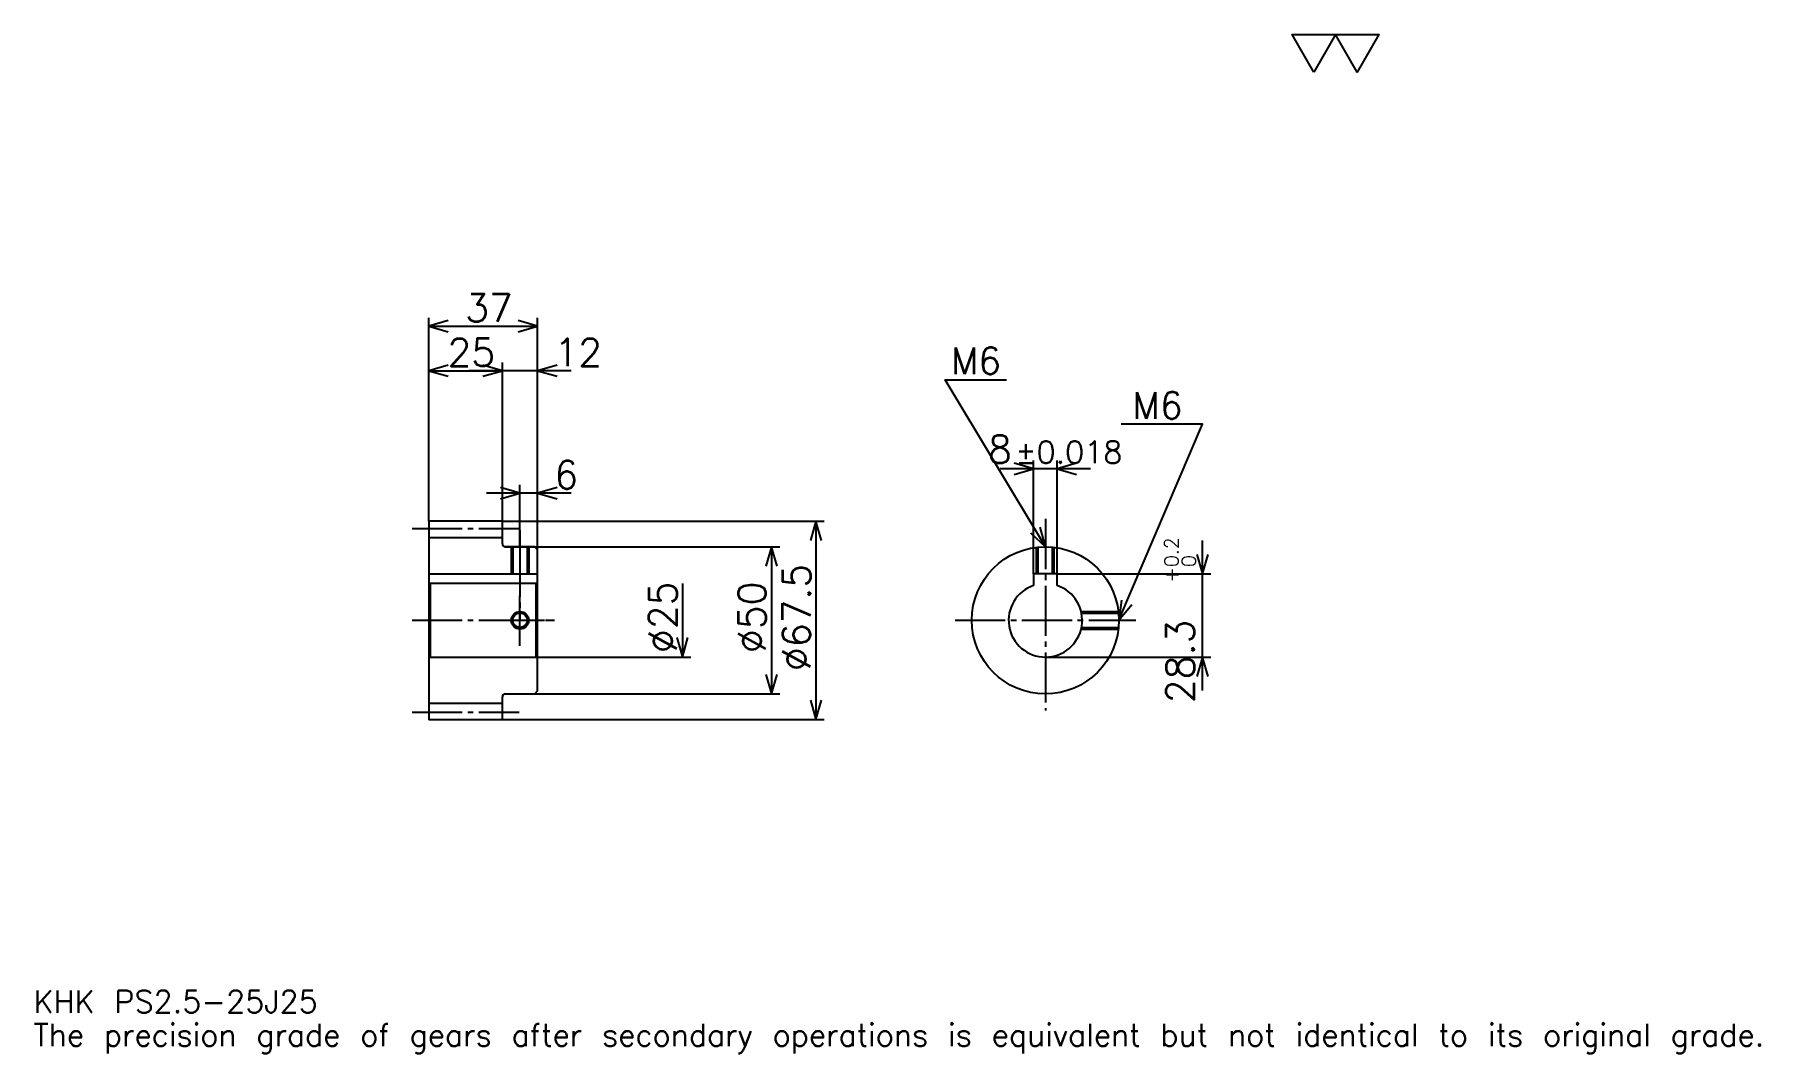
# Model space of a CAD drawing. Extents: x 19 to 606, y 7 to 353.
import ezdxf

# ---------------------------------------------------------------- set-up
doc = ezdxf.new("R2010")
doc.units = 0
doc.linetypes.add('DASHDOT', pattern=[22.695651, 17.021739, -1.891304, 1.891304, -1.891304])
doc.layers.get('0').update_dxf_attribs({"linetype": 'CONTINUOUS'})
doc.layers.add('DASHDOT', color=6, linetype='DASHDOT')
doc.styles.add('KANJI', font='TXT', dxfattribs={"bigfont": 'BIGFONT'})

msp = doc.modelspace()

# ---------------------------------------------------------------- linework, layer by layer
at = {"color": 5}
for p, q in [((153.195663, 187.891312), (153.195663, 256.92392)), ((153.195663, 254.086975), (190.195663, 254.086975)), ((190.195663, 187.891312), (190.195663, 256.92392)), ((178.195663, 187.891312), (178.195663, 241.793488)), ((153.195663, 238.956528), (178.195663, 238.956528)), ((201.543488, 238.956528), (166.847839, 238.956528)), ((378.065247, 205.619568), (347.369568, 205.619568)), ((358.717407, 169.941315), (358.717407, 208.456528)), ((366.717407, 169.941315), (366.717407, 208.456528)), ((184.195663, 187.891312), (184.195663, 200.184784)), ((201.543488, 197.347839), (172.847839, 197.347839)), ((153.195663, 187.791321), (153.195663, 187.891312)), ((178.095657, 187.891312), (190.195663, 187.891312)), ((178.195663, 187.791321), (178.195663, 187.891312)), ((184.195663, 179.141312), (184.195663, 187.891312)), ((184.195663, 179.141312), (184.195663, 187.891312)), ((190.195663, 187.891312), (287.597839, 187.891312)), ((190.195663, 178.141312), (190.195663, 187.891312)), ((284.760864, 187.891312), (284.760864, 120.391312)), ((179.195663, 179.141312), (190.195663, 179.141312)), ((190.195663, 179.141312), (272.467407, 179.141312)), ((269.630432, 179.141312), (269.630432, 129.141312)), ((416.086975, 130.293488), (416.086975, 181.289139)), ((239.369568, 166.641312), (239.369568, 141.641312)), ((366.717407, 169.941315), (418.923889, 169.941315)), ((190.195663, 141.641312), (242.206543, 141.641312)), ((362.717407, 141.641312), (418.923889, 141.641312)), ((179.195663, 129.141312), (190.195663, 129.141312)), ((190.195663, 129.141312), (272.467407, 129.141312)), ((178.095657, 120.391312), (190.195663, 120.391312)), ((190.195663, 120.391312), (287.597839, 120.391312))]:
    msp.add_line(p, q, dxfattribs=at)
at = {"color": 4}
for p, q in [((153.195663, 182.266312), (178.195663, 182.266312)), ((153.195663, 169.941315), (190.195663, 169.941315)), ((153.695663, 166.641312), (153.695663, 141.641312)), ((189.695663, 166.641312), (190.195663, 167.141312)), ((189.695663, 141.641312), (190.195663, 141.141312)), ((153.195663, 126.016312), (178.195663, 126.016312))]:
    msp.add_line(p, q, dxfattribs=at)
at = {"color": 7}
msp.add_lwpolyline([(453.913055, 340.434784), (446.536957, 353.220001), (476.041321, 353.220001), (468.665222, 340.434784), (461.289154, 353.220001), (453.913055, 340.434784)], dxfattribs=at)
at = {"color": 5}
for points in [[(159.815231, 255.978271), (153.195663, 254.086975), (159.815231, 252.195663)], [(183.576096, 252.195663), (190.195663, 254.086975), (183.576096, 255.978271)], [(159.815231, 240.847839), (153.195663, 238.956528), (159.815231, 237.065216)], [(171.576096, 237.065216), (178.195663, 238.956528), (171.576096, 240.847839)], [(171.576096, 237.065216), (178.195663, 238.956528), (171.576096, 240.847839)], [(196.815231, 240.847839), (190.195663, 238.956528), (196.815231, 237.065216)], [(362.717407, 179.141312), (328.67392, 235.880432), (349.478271, 235.880432)], [(387.717407, 154.141312), (416.086975, 220.75), (388.473907, 220.75)], [(352.097839, 203.728271), (358.717407, 205.619568), (352.097839, 207.51088)], [(373.336975, 207.51088), (366.717407, 205.619568), (373.336975, 203.728271)], [(177.576096, 195.456528), (184.195663, 197.347839), (177.576096, 199.239136)], [(196.815231, 199.239136), (190.195663, 197.347839), (196.815231, 195.456528)], [(286.652191, 181.271744), (284.760864, 187.891312), (282.869568, 181.271744)], [(357.68988, 183.844467), (362.717407, 179.141312), (360.933441, 185.790604)], [(271.521759, 172.521744), (269.630432, 179.141312), (267.739136, 172.521744)], [(414.195679, 176.560883), (416.086975, 169.941315), (417.978271, 176.560883)], [(388.571228, 160.97261), (387.717407, 154.141312), (392.051331, 159.490387)], [(237.478271, 148.26088), (239.369568, 141.641312), (241.26088, 148.26088)], [(417.978271, 135.021744), (416.086975, 141.641312), (414.195679, 135.021744)], [(267.739136, 135.76088), (269.630432, 129.141312), (271.521759, 135.76088)], [(282.869568, 127.01088), (284.760864, 120.391312), (286.652191, 127.01088)]]:
    msp.add_lwpolyline(points, dxfattribs=at)
at = {"color": 4}
for points in [[(178.195663, 180.141312), (178.195663, 187.791321), (178.095657, 187.891312), (153.29567, 187.891312), (153.195663, 187.791321), (153.195663, 141.141312)], [(179.195663, 129.141312), (189.195663, 129.141312), (190.195663, 130.141312), (190.195663, 178.141312), (189.195663, 179.141312), (179.195663, 179.141312)], [(181.195663, 179.141312), (181.195663, 169.941315)], [(181.735657, 179.141312), (181.735657, 169.941315)], [(186.65567, 179.141312), (186.65567, 169.941315)], [(187.195663, 179.141312), (187.195663, 169.941315)], [(359.717407, 169.941315), (359.717407, 178.960663)], [(360.257385, 169.941315), (360.257385, 179.019989)], [(365.177429, 169.941315), (365.177429, 179.019989)], [(365.717407, 169.941315), (365.717407, 178.960663)], [(153.195663, 141.141312), (153.695663, 141.641312), (189.695663, 141.641312), (189.695663, 166.641312), (153.695663, 166.641312), (153.195663, 167.141312)], [(366.717407, 165.984024), (366.717407, 169.941315), (358.717407, 169.941315), (358.717407, 165.984024)], [(374.852051, 157.141312), (387.536743, 157.141312)], [(374.972961, 156.601318), (387.596069, 156.601318)], [(374.852051, 151.141312), (387.536743, 151.141312)], [(374.972961, 151.681305), (387.596069, 151.681305)], [(153.195663, 141.141312), (153.195663, 120.49131), (153.29567, 120.391312), (178.095657, 120.391312), (178.195663, 120.49131), (178.195663, 128.141312)]]:
    msp.add_lwpolyline(points, dxfattribs=at)
for centre, radius in [((362.717407, 154.141312), 25), ((184.195663, 154.141312), 2.46)]:
    msp.add_circle(centre, radius, dxfattribs=at)
at = {"color": 7}
msp.add_circle((184.195663, 154.141312), 3, dxfattribs=at)
at = {"color": 4}
for centre, radius, start, end in [((179.195663, 180.141312), 1, 180, 270), ((362.717407, 154.141312), 12.5, 108.662925185, 71.337074815), ((179.195663, 128.141312), 1, 90, 180)]:
    msp.add_arc(centre, radius, start, end, dxfattribs=at)
at = {"layer": 'DASHDOT', "color": 7}
for p, q in [((362.717407, 188.597839), (362.717407, 123.4674)), ((147.521744, 185.391312), (183.869583, 185.391312)), ((184.195663, 179.141312), (184.195663, 154.141312)), ((147.521744, 154.141312), (195.869568, 154.141312)), ((332.043488, 154.141312), (393.391296, 154.141312)), ((147.521744, 122.891312), (183.869583, 122.891312))]:
    msp.add_line(p, q, dxfattribs=at)
for points in [[(184.195663, 184.815216), (184.195663, 164.267395)], [(184.195663, 145.467392), (184.195663, 162.815231)], [(175.521759, 154.141312), (192.869568, 154.141312)]]:
    msp.add_lwpolyline(points, dxfattribs=at)

# ---------------------------------------------------------------- texts
at = {"color": 7, "style": 'KANJI'}
for s, height, p in [('37', 9.456522, (165.54892, 255.600006)), ('25', 9.456522, (159.54892, 240.469574)), ('12', 9.456522, (195.869568, 240.469574)), ('M6', 9.078261, (330.565247, 237.771744)), ('M6', 9.078261, (392.256531, 222.641312)), ('8', 9.456522, (343.197266, 207.51088)), ('%%p0.018', 7.565217, (352.558075, 207.51088)), ('6', 9.456522, (195.869568, 198.86087)), ('KHK PS2.5-25J25', 7.565217, (18.913044, 20.804348)), ('The precision grade of gears after secondary operations is equivalent but not identical to its original grade.', 7.565217, (18.913044, 9.456522))]:
    msp.add_text(s, height=height, dxfattribs=at).set_placement(p)
for s, height, p in [('0.2', 4.728261, (407.954346, 172.224609)), ('%%c67.5', 9.456522, (282.869568, 136.883163)), ('+', 4.728261, (407.954346, 166.928955)), ('0', 4.728261, (413.817383, 172.224609)), ('%%c25', 9.456522, (237.478271, 143.029892)), ('%%c50', 9.456522, (267.739136, 143.029907)), ('28.3', 9.456522, (413.25, 125.997375))]:
    msp.add_text(s, height=height, rotation=90, dxfattribs=at).set_placement(p)

doc.saveas('drawing.dxf')
